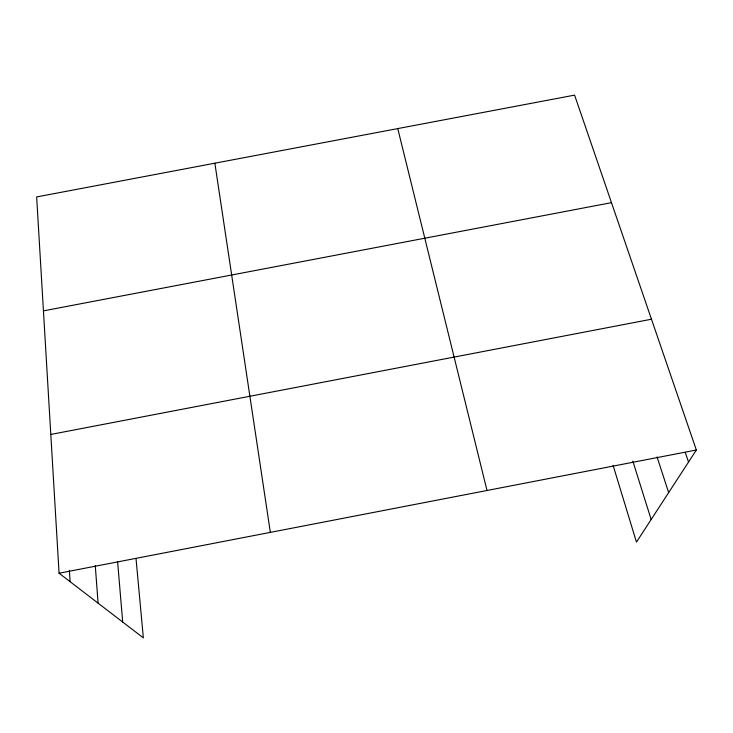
<?xml version="1.0" encoding="UTF-8"?>
<svg xmlns="http://www.w3.org/2000/svg" width="733" height="733" viewBox="0 0 733 733"><rect width="100%" height="100%" fill="white"/><g stroke="black" fill="none" stroke-linecap="round" stroke-linejoin="round"><path stroke-width="1.1" d="M136.036 558.683L143.347 637.875L59.071 573.224L36.65 196.93L574.59 95.125L696.35 450.016L636.464 542.108L613.09 465.336M50.806 434.449L651.481 319.221M59.071 573.224L696.35 450.016M43.439 310.865L611.487 202.656M685.263 452.417L688.525 462.047M657.052 456.897L668.652 492.603M632.845 461.167L651.151 519.523M397.762 128.587L487.014 490.487M214.861 163.202L270.349 532.378M117.628 561.918L122.704 622.042M95.263 565.51L98.085 603.149M69.378 570.347L70.102 581.681"/></g></svg>
